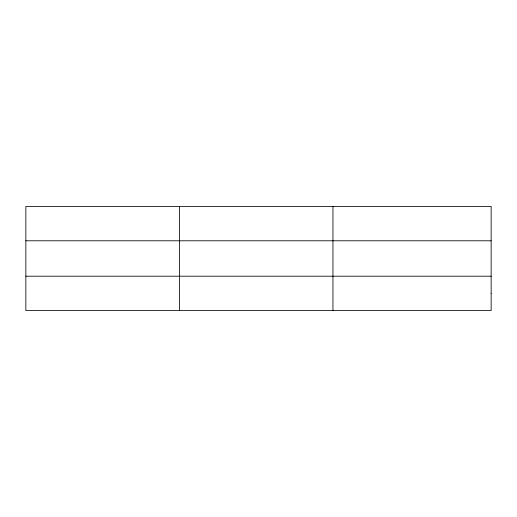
<?xml version="1.0" encoding="UTF-8"?>
<svg xmlns="http://www.w3.org/2000/svg" width="517" height="517" viewBox="0 0 517 517"><rect width="100%" height="100%" fill="white"/><g stroke="black" fill="none" stroke-linecap="round" stroke-linejoin="round"><path stroke-width="0.78" d="M179.399 206.432L179.399 310.568M332.948 206.432L332.948 310.568M25.85 240.793L491.15 240.793M25.85 276.207L491.15 276.207M491.15 293.385L491.15 310.568L25.85 310.568L25.85 206.432L491.15 206.432L491.15 293.385"/></g></svg>
